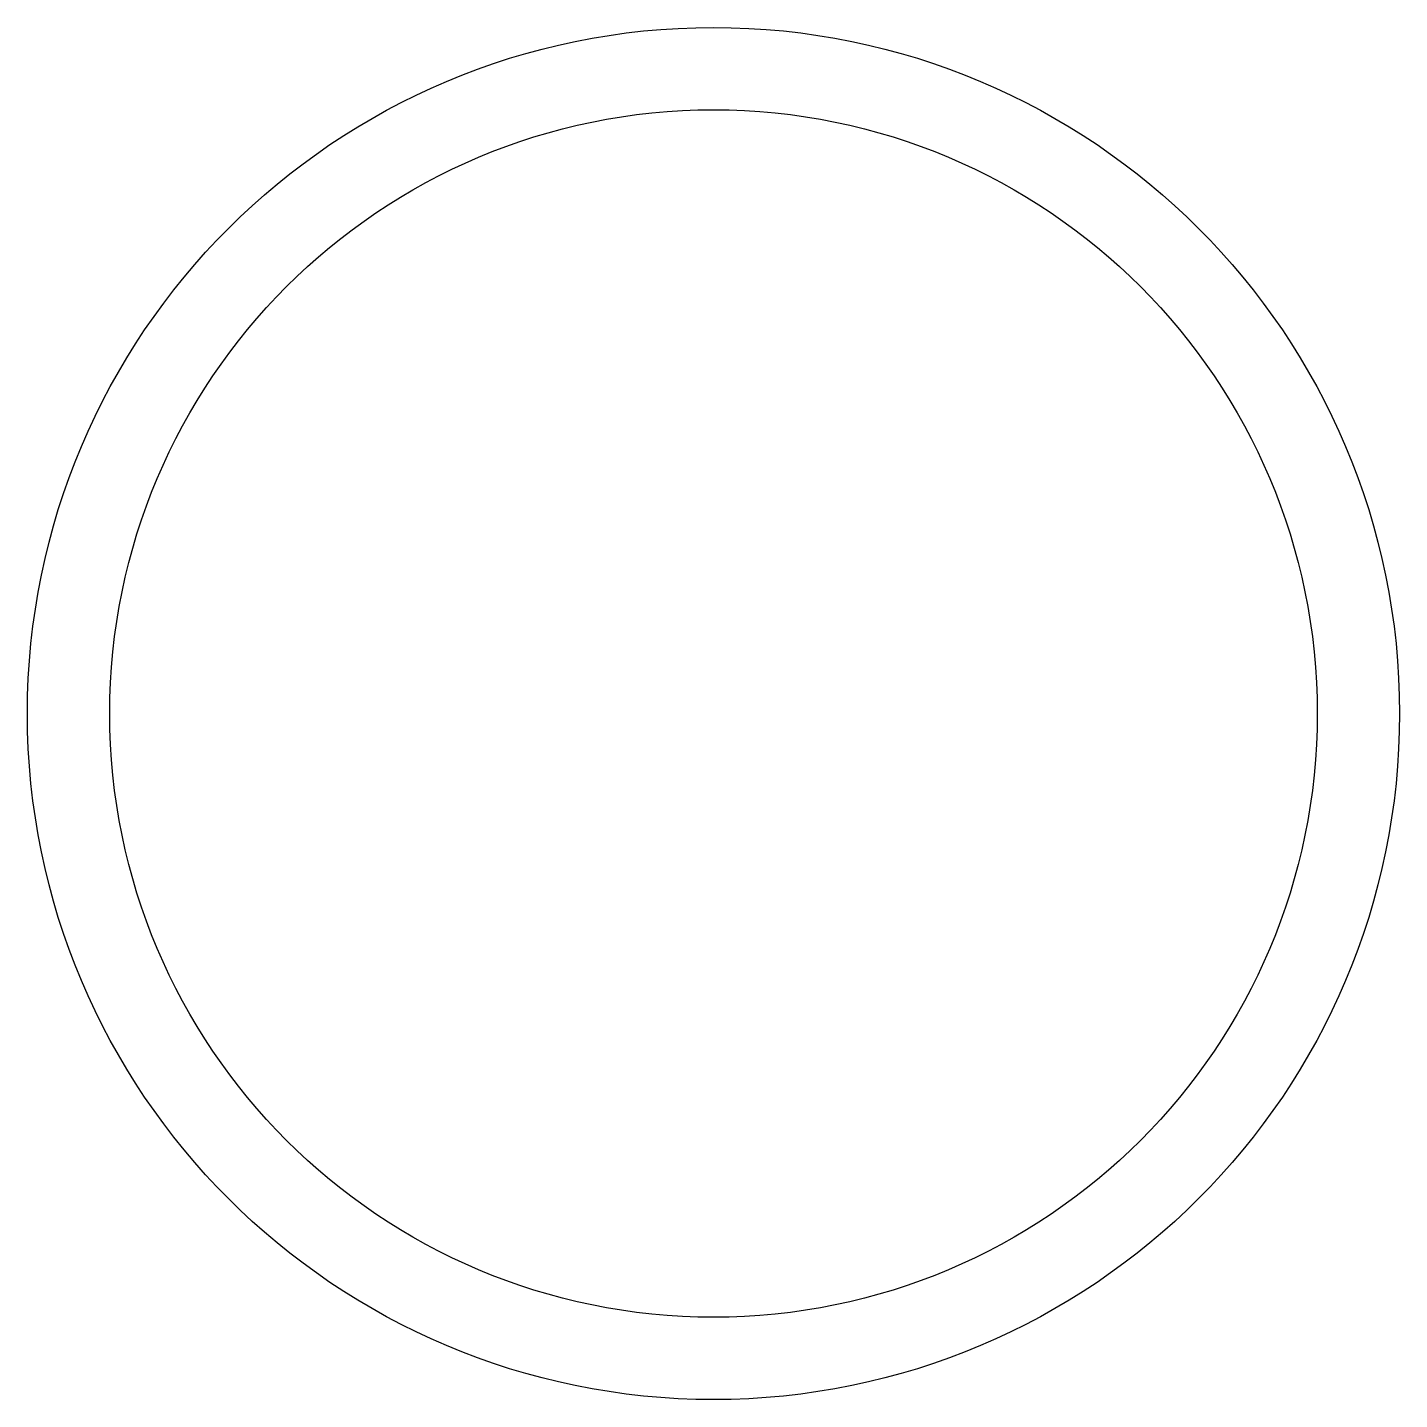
# Model space of a CAD drawing. Extents: x 133.3 to 183.3, y 188.4 to 238.4.
import ezdxf

# ---------------------------------------------------------------- set-up
doc = ezdxf.new("R2010")
doc.units = 0
doc.header["$LTSCALE"] = 15
doc.layers.get('0').update_dxf_attribs({"linetype": 'CONTINUOUS'})

msp = doc.modelspace()

# ---------------------------------------------------------------- linework, layer by layer
at = {"color": 0, "linetype": 'BYBLOCK'}
for radius in [25, 22]:
    msp.add_circle((158.261, 213.397), radius, dxfattribs=at)

doc.saveas('drawing.dxf')
